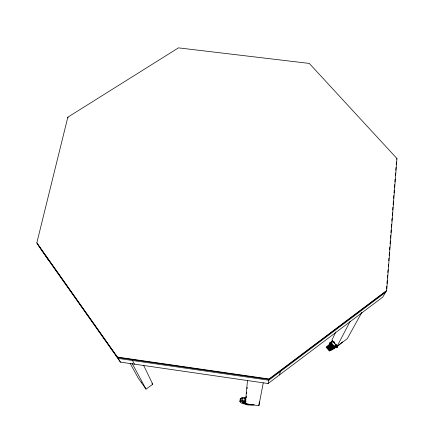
<?xml version="1.0" encoding="UTF-8"?>
<svg xmlns="http://www.w3.org/2000/svg" width="441" height="441" viewBox="0 0 441 441"><rect width="100%" height="100%" fill="white"/><g stroke="black" fill="none" stroke-linecap="round" stroke-linejoin="round"><path stroke-width="0.66" d="M386.559 288.949L386.768 286.203M386.983 283.458L387.198 280.708M387.413 277.962L387.622 275.217M387.837 272.472L388.052 269.727M388.317 266.298L388.477 264.236M388.747 260.802L388.962 258.057M389.171 255.311L389.386 252.566M389.601 249.821L389.816 247.076M390.081 243.641L390.296 240.896M390.511 238.151L390.72 235.406M390.935 232.661L391.15 229.915M391.365 227.17L391.575 224.425M391.845 220.991L392.06 218.245M392.27 215.5L392.484 212.755M392.699 210.01L392.914 207.264M393.124 204.519L393.394 201.085M393.609 198.34L393.819 195.595M394.034 192.849L394.248 190.104M394.463 187.359L394.678 184.614M394.888 181.868L395.103 179.123M395.373 175.689L395.583 172.944M395.798 170.198L396.012 167.453M396.227 164.708L396.437 161.963M386.685 290.525L396.944 158.534L309.279 63.421L178.462 47.865L67.826 117.19L36.824 242.881L41.708 250.521L120.448 362.127L268.073 383.527L382.689 297.151L386.685 290.525L269.076 379.012L268.073 383.527M263.26 382.816L258.867 405.709L245.284 403.713L247.484 380.533M246.602 393.482L246.734 392.121M247.065 388.725L247.197 387.363M258.867 405.709L259.358 401.916M251.425 404.97L251.519 404.298M247.076 403.587L246.238 404.38L248.443 404.866L249.055 404.513M245.284 403.713L245.885 399.303M246.061 398.041L246.315 396.15M246.249 404.248L246.282 404.044M240.13 401.883L239.876 401.481L240.174 401.161L241.006 400.941L241.381 398.223L245.72 398.234M241.006 400.941L242.318 400.836L242.693 398.118M242.318 400.836L244.022 400.863L244.397 398.135M239.876 401.481L240.251 398.78L241.381 398.223M240.174 401.161L240.549 398.449M279.473 374.933L280.437 371.454M396.652 159.218L396.944 158.534M335.777 332.073L331.897 340.105L337.029 346.422L347.321 338.611L361.945 312.195M334.675 346.163L336.378 344.597L333.964 346.758M337.029 346.422L350.099 321.461M336.72 345.915L335.584 347.48L336.274 347.106M330.678 342.877L329.642 343.66L329.427 343.396L332.624 340.678M336.935 346.174L335.799 347.74L337.084 346.918M329.642 343.66L330.039 343.109L333.672 347.591L333.479 348.396L336.593 346.036M333.479 348.396L336.687 345.683M342.602 341.885L336.285 347.337L337.608 346.284L337.194 346.731M327.172 346.913L326.836 347.232L329.361 350.358L332.878 347.243L330.348 344.112L328.666 345.557L327.172 346.913L329.697 350.044M331.687 342.481L332.955 341.306M336.367 346.747L336.852 346.345M336.957 346.924L336.323 347.288L337.608 346.284L336.4 347.458L337.707 346.4L337.034 346.813M334.846 346.009L334.146 346.538L331.158 342.85L331.858 342.321M329.427 343.396L332.536 341.047M386.393 291.005L269.004 379.337L117.648 357.453L36.824 242.881M385.632 292.273L268.812 380.203L118.227 358.417L38.113 244.893M130.101 363.301L138.364 378.306L146.037 389.138L152.757 384.254L143.546 365.165M330.579 343.495A10.319 1.196 -38.8 0 0 326.312 347.288L329.278 350.964L329.747 350.711A10.435 1.147 -38.7 0 1 333.589 347.288M326.312 347.288L326.787 347.039A10.419 1.202 -38.8 0 1 328.154 345.744M249.011 404.855L253.029 404.772M244.022 400.863L246.006 401.007M269.076 379.012L117.427 357.089L120.448 362.127M247.335 404.38L246.662 404.215M248.244 404.182L248.592 404.309M333.809 341.439L334.664 342.492M335.915 344.851L332.911 341.158L331.219 342.729L334.206 346.417M331.864 344.167L332.701 345.204M329.907 342.729L333.969 347.745M329.912 344.476L332.448 347.607M329.488 344.84L332.018 347.971M329.069 345.198L331.604 348.329M328.666 345.557L331.197 348.682M328.275 345.904L330.8 349.035M327.889 346.251L330.419 349.377M327.525 346.587L330.05 349.713M326.787 347.039L327.63 348.087M151.991 383.179L152.757 384.254M45.445 255.278L48.918 260.741M240.251 398.78L240.505 399.188M132.129 363.384L146.037 389.138M132.543 360.49L134.483 364.161M67.826 117.19L68.107 117.923M141.804 382.397A2.668 2.596 -56.5 0 1 141.506 382.077M329.278 350.964A10.336 1.141 -38.7 0 1 333.561 347.172M328.539 345.397A10.419 1.202 -38.8 0 1 330.607 343.611M335.331 347.602A7.304 0.81 -38.8 0 1 330.662 350.501A7.304 0.81 -38.8 0 1 332.834 347.712M335.899 346.521A2.685 0.298 -38.8 0 1 334.3 347.243M334.377 347.276A3.319 0.369 -38.8 0 1 333.909 347.558M335.573 347.139A5.314 0.59 -38.8 0 1 332.178 349.244A5.314 0.59 -38.8 0 1 333.765 347.21M334.432 347.514A4.983 0.551 -38.8 0 1 332.437 348.153M245.494 403.063A3.407 0.579 8.4 0 1 245.571 402.247M241.293 397.903A7.486 1.306 8.4 0 1 246.012 397.688M254.198 404.915A7.497 1.273 8.4 0 1 247.726 404.595M247.087 404.496A7.497 1.273 8.4 0 1 240.472 402.363A7.497 1.273 8.4 0 1 246.078 401.828M245.913 403.394A2.756 0.469 8.4 0 1 245.538 402.765M246.381 404.022A5.452 0.926 8.4 0 1 242.511 402.677A5.452 0.926 8.4 0 1 245.251 402.148M245.312 403.383A5.11 0.871 8.4 0 1 243.575 401.927M248.007 404.436L247.991 404.584A2.657 0.899 -78.9 0 1 247.357 404.766L246.817 404.573L248.548 404.629L246.899 404.474A2.701 2.453 74.8 0 0 247.655 404.821A2.701 2.453 74.8 0 0 248.476 404.844L246.866 404.408L248.007 404.436M246.888 404.358L248.498 404.695L246.888 404.358M337.277 346.45L336.715 347.282A2.591 1.444 55 0 0 337.371 346.565L337.277 346.45M337.525 346.417L336.461 347.321A2.635 2.122 41.9 0 0 337.624 346.527L337.53 346.411"/></g></svg>
